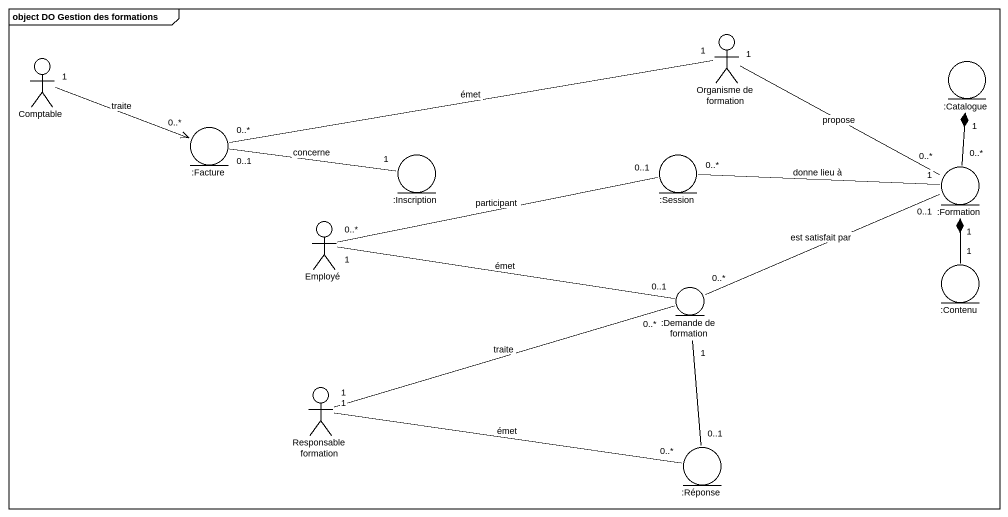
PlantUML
@startuml
mainframe object DO Gestion des formations
actor "Organisme de formation" as Organisme_de_formation
actor Comptable
entity ":Catalogue" as Catalogue
entity ":Facture" as Facture
entity ":Inscription" as Inscription
entity ":Session" as Session
entity ":Formation" as Formation
actor Employé
entity ":Contenu" as Contenu
entity ":Demande de formation" as Demande_de_formation
actor "Responsable formation" as Responsable_formation
entity ":Réponse" as Réponse
Organisme_de_formation "1" -right- "0..*" Formation : propose
Comptable "1" -right-> "0..*" Facture : traite
Catalogue "1" *-- "0..*" Formation
Facture "0..*" -right- "1" Organisme_de_formation : émet
Facture "0..1" -right- "1" Inscription : concerne
Session "0..*" -right- "1" Formation : donne lieu à
Formation "1" *-- "1" Contenu
Employé "0..*" -right- "0..1" Session : participant
Employé "1" -right- "0..1" Demande_de_formation : émet
Demande_de_formation "0..*" -right- "0..1" Formation : est satisfait par
Demande_de_formation "1" -- "0..1" Réponse
Responsable_formation "1" -right- "0..*" Demande_de_formation : traite
Responsable_formation "1" -right- "0..*" Réponse : émet
@enduml
